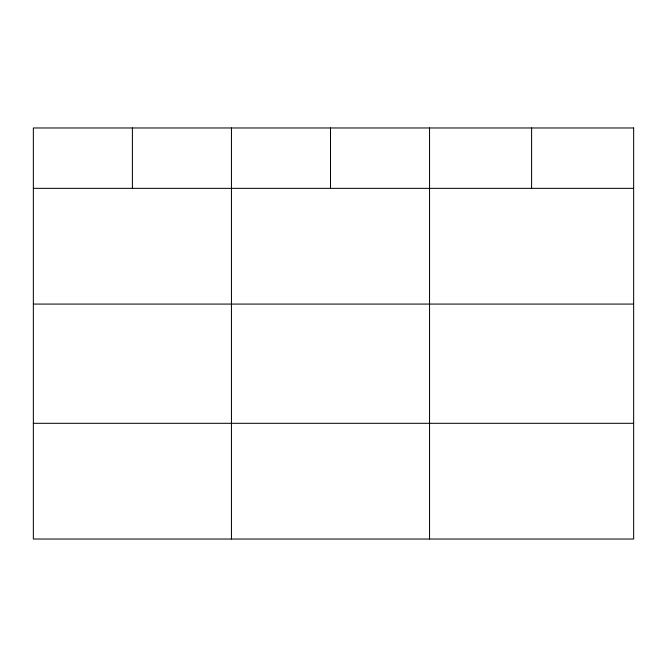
<?xml version="1.0" encoding="UTF-8"?>
<svg xmlns="http://www.w3.org/2000/svg" width="667" height="667" viewBox="0 0 667 667"><rect width="100%" height="100%" fill="white"/><g stroke="black" fill="none" stroke-linecap="round" stroke-linejoin="round"><path stroke-width="1" d="M33.35 188.352L633.65 188.352M33.35 304.077L633.65 304.077M33.35 423.303L633.65 423.303M531.599 127.972L531.599 188.352M429.548 127.972L429.548 539.028M330.498 127.972L330.498 188.352M231.449 127.972L231.449 539.028M132.4 127.972L132.4 188.352M633.65 127.972L33.35 127.972L33.35 539.028L633.65 539.028L633.65 127.972"/></g></svg>
